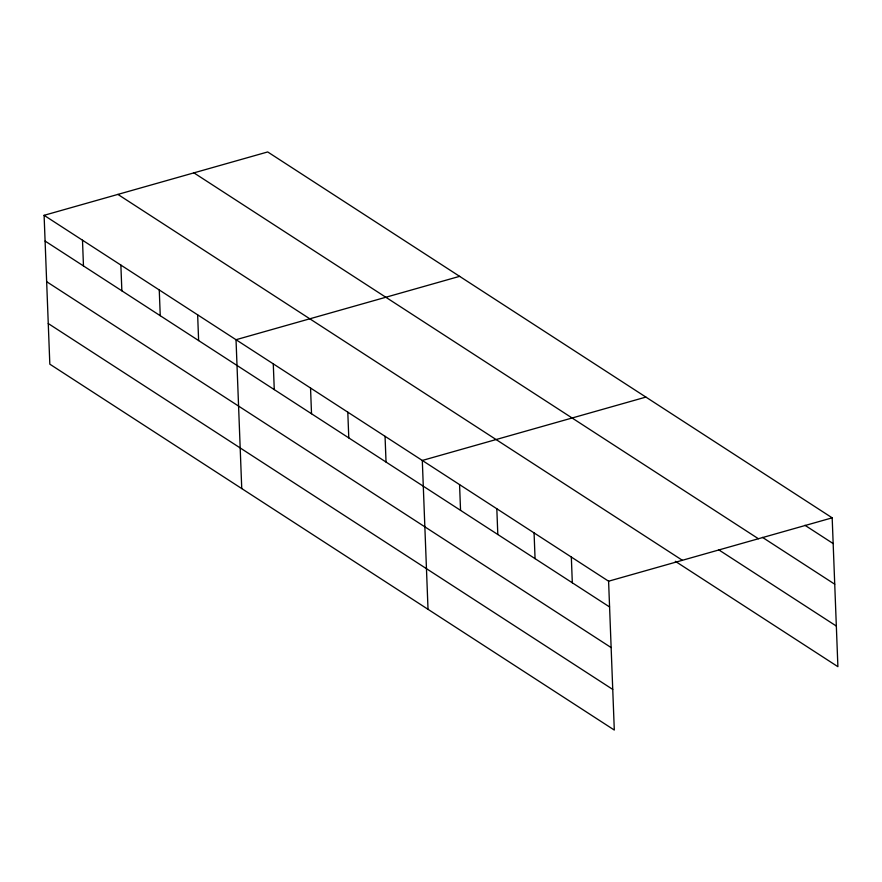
<?xml version="1.0" encoding="UTF-8"?>
<svg xmlns="http://www.w3.org/2000/svg" width="882" height="882" viewBox="0 0 882 882"><rect width="100%" height="100%" fill="white"/><g stroke="black" fill="none" stroke-linecap="round" stroke-linejoin="round"><path stroke-width="1.32" d="M44.1 215.318L608.591 581.205L614.302 730.053L49.822 364.167L44.1 215.318L267.698 151.947L832.178 517.833L837.9 666.682L675.325 561.305M459.621 276.342L236.023 339.713L241.745 488.573M645.9 397.087L422.302 460.459L428.024 609.308M608.591 581.205L832.178 517.833M804.946 525.275L833.17 543.577M762.478 537.37L834.736 584.204M193.908 172.861L758.399 538.737M718.929 549.949L836.334 626.055M117.89 194.404L682.37 560.29M45.092 241.062L609.572 606.948M46.647 281.689L611.138 647.575M48.256 323.54L612.747 689.426M571.327 557.049L572.319 582.793M534.073 532.904L535.065 558.648M496.82 508.76L497.812 534.503M459.566 484.604L460.547 510.347M385.048 436.314L386.04 462.058M347.795 412.159L348.787 437.902M310.541 388.014L311.522 413.757M273.277 363.869L274.269 389.612M197.645 314.841L198.626 340.584M159.256 289.957L160.248 315.701M120.867 265.074L121.859 290.817M82.489 240.202L83.47 265.945"/></g></svg>
